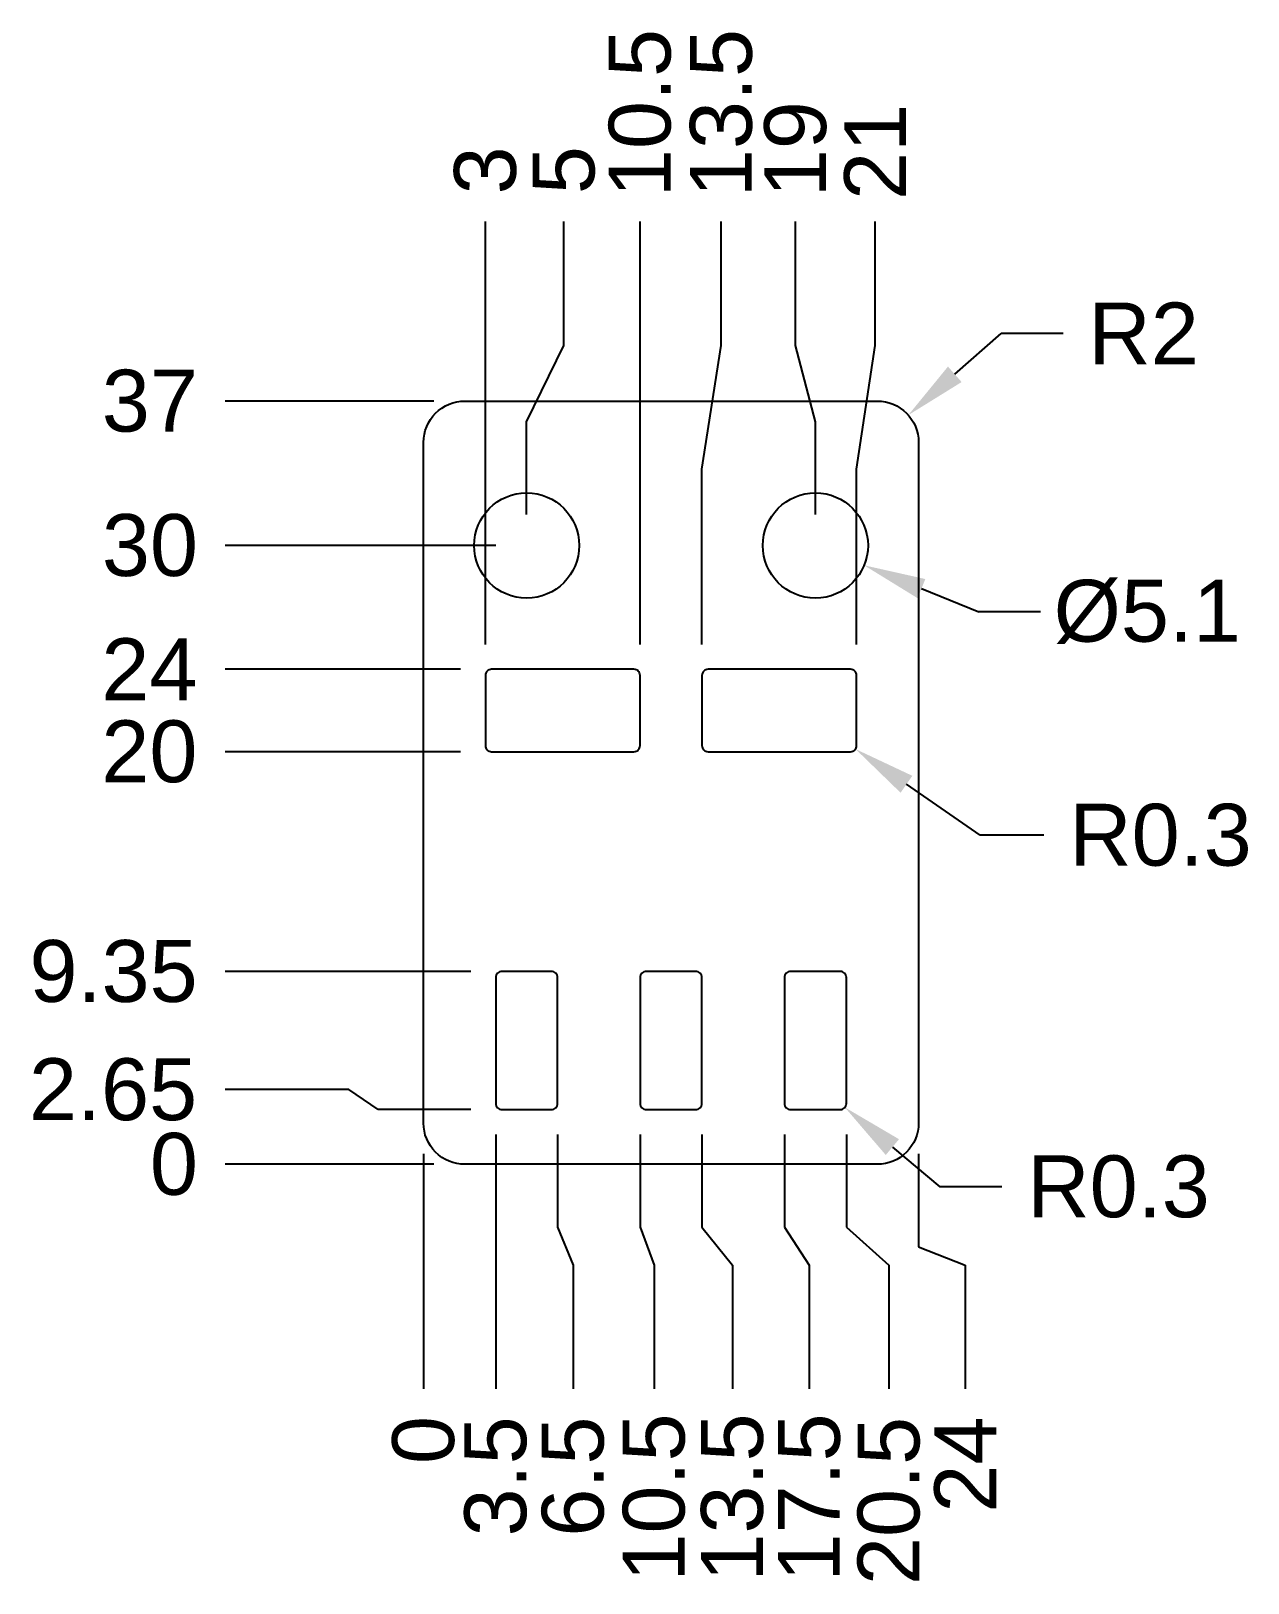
# Model space of a CAD drawing. Header units: millimetres. Extents: x -19 to 40, y -20.3 to 54.9.
import ezdxf

# ---------------------------------------------------------------- set-up
doc = ezdxf.new("R2010")
doc.units = ezdxf.units.MM
doc.layers.add('Dimensions', color=7, linetype='Continuous')
doc.layers.add('Parts', color=7, linetype='Continuous')
doc.styles.get("Standard").update_dxf_attribs({"font": 'arial.ttf'})
doc.dimstyles.new('Copy of Standard', dxfattribs={"dimtxt": 3, "dimasz": 3, "dimexe": 3, "dimexo": 1.5, "dimgap": 1.5, "dimtad": 0, "dimtoh": 1, "dimdsep": 46, "dimtxsty": 'Standard', "dimcen": 0, "dimadec": 0, "dimazin": 2, "dimtfac": 1, "dimtofl": 0, "dimtmove": 0, "dimatfit": 3, "dimfxl": 1, "dimtolj": 1, "dimtzin": 0, "dimarcsym": 0})

# ---------------------------------------------------------------- blocks, each defined once
blk = doc.blocks.new('*D1')
at = {"layer": 'Defpoints', "color": 0}
for p in [(0, 2), (0, 0), (0, -10.892)]:
    blk.add_point(p, dxfattribs=at)
at = {"layer": 'Dimensions', "color": 0, "lineweight": -2}
blk.add_line((0, 0.5), (0, -10.892), dxfattribs=at)
at = {"layer": 'Dimensions', "color": 0, "insert": (0, -13.369), "char_height": 3, "attachment_point": 5, "rotation": 90}
blk.add_mtext('\\A1;0', dxfattribs=at)
blk = doc.blocks.new('*D2')
at = {"layer": 'Defpoints', "color": 0}
for p in [(3.5, 2.95), (0, 0), (3.5, -10.892)]:
    blk.add_point(p, dxfattribs=at)
at = {"layer": 'Dimensions', "color": 0, "lineweight": -2}
blk.add_line((3.5, 1.45), (3.5, -10.892), dxfattribs=at)
at = {"layer": 'Dimensions', "color": 0, "insert": (3.5, -15.13), "char_height": 3, "attachment_point": 5, "rotation": 90}
blk.add_mtext('\\A1;3.5', dxfattribs=at)
blk = doc.blocks.new('*D3')
at = {"layer": 'Defpoints', "color": 0}
for p in [(6.5, 2.95), (0, 0), (7.252, -10.892)]:
    blk.add_point(p, dxfattribs=at)
at = {"layer": 'Dimensions', "color": 0, "lineweight": -2}
for p, q in [((6.5, 1.45), (6.5, -3.05)), ((6.5, -3.05), (7.252, -4.892)), ((7.252, -4.892), (7.252, -10.892))]:
    blk.add_line(p, q, dxfattribs=at)
at = {"layer": 'Dimensions', "color": 0, "insert": (7.252, -15.14), "char_height": 3, "attachment_point": 5, "rotation": 90}
blk.add_mtext('\\A1;6.5', dxfattribs=at)
blk = doc.blocks.new('*D4')
at = {"layer": 'Defpoints', "color": 0}
for p in [(10.5, 2.95), (0, 0), (11.18, -10.892)]:
    blk.add_point(p, dxfattribs=at)
at = {"layer": 'Dimensions', "color": 0, "lineweight": -2}
for p, q in [((10.5, 1.45), (10.5, -3.05)), ((10.5, -3.05), (11.18, -4.892)), ((11.18, -4.892), (11.18, -10.892))]:
    blk.add_line(p, q, dxfattribs=at)
at = {"layer": 'Dimensions', "color": 0, "insert": (11.18, -16.154), "char_height": 3, "attachment_point": 5, "rotation": 90}
blk.add_mtext('\\A1;10.5', dxfattribs=at)
blk = doc.blocks.new('*D5')
at = {"layer": 'Defpoints', "color": 0}
for p in [(13.5, 2.95), (0, 0), (14.975, -10.892)]:
    blk.add_point(p, dxfattribs=at)
at = {"layer": 'Dimensions', "color": 0, "lineweight": -2}
for p, q in [((13.5, 1.45), (13.5, -3.05)), ((13.5, -3.05), (14.975, -4.892)), ((14.975, -4.892), (14.975, -10.892))]:
    blk.add_line(p, q, dxfattribs=at)
at = {"layer": 'Dimensions', "color": 0, "insert": (14.975, -16.154), "char_height": 3, "attachment_point": 5, "rotation": 90}
blk.add_mtext('\\A1;13.5', dxfattribs=at)
blk = doc.blocks.new('*D6')
at = {"layer": 'Defpoints', "color": 0}
for p in [(17.5, 2.95), (0, 0), (18.703, -10.892)]:
    blk.add_point(p, dxfattribs=at)
at = {"layer": 'Dimensions', "color": 0, "lineweight": -2}
for p, q in [((17.5, 1.45), (17.5, -3.05)), ((17.5, -3.05), (18.703, -4.892)), ((18.703, -4.892), (18.703, -10.892))]:
    blk.add_line(p, q, dxfattribs=at)
at = {"layer": 'Dimensions', "color": 0, "insert": (18.703, -16.154), "char_height": 3, "attachment_point": 5, "rotation": 90}
blk.add_mtext('\\A1;17.5', dxfattribs=at)
blk = doc.blocks.new('*D7')
at = {"layer": 'Defpoints', "color": 0}
for p in [(20.5, 2.95), (0, 0), (22.564, -10.892)]:
    blk.add_point(p, dxfattribs=at)
at = {"layer": 'Dimensions', "color": 0, "lineweight": -2}
for p, q in [((20.5, 1.45), (20.5, -3.05)), ((20.5, -3.05), (22.564, -4.892)), ((22.564, -4.892), (22.564, -10.892))]:
    blk.add_line(p, q, dxfattribs=at)
at = {"layer": 'Dimensions', "color": 0, "insert": (22.564, -16.321), "char_height": 3, "attachment_point": 5, "rotation": 90}
blk.add_mtext('\\A1;20.5', dxfattribs=at)
blk = doc.blocks.new('*D8')
at = {"layer": 'Defpoints', "color": 0}
for p in [(-9.626, 0), (0, 0), (2, 0)]:
    blk.add_point(p, dxfattribs=at)
at = {"layer": 'Dimensions', "color": 0, "lineweight": -2}
blk.add_line((0.5, 0), (-9.626, 0), dxfattribs=at)
at = {"layer": 'Dimensions', "color": 0, "insert": (-12.102, 0), "char_height": 3, "attachment_point": 5}
blk.add_mtext('\\A1;0', dxfattribs=at)
blk = doc.blocks.new('*D9')
at = {"layer": 'Defpoints', "color": 0}
for p in [(-9.626, 3.618), (3.8, 2.65), (0, 0)]:
    blk.add_point(p, dxfattribs=at)
at = {"layer": 'Dimensions', "color": 0, "lineweight": -2}
for p, q in [((-3.626, 3.618), (-9.626, 3.618)), ((-2.2, 2.65), (-3.626, 3.618)), ((2.3, 2.65), (-2.2, 2.65))]:
    blk.add_line(p, q, dxfattribs=at)
at = {"layer": 'Dimensions', "color": 0, "insert": (-15.054, 3.618), "char_height": 3, "attachment_point": 5}
blk.add_mtext('\\A1;2.65', dxfattribs=at)
blk = doc.blocks.new('*D10')
at = {"layer": 'Defpoints', "color": 0}
for p in [(-9.626, 9.35), (3.8, 9.35), (0, 0)]:
    blk.add_point(p, dxfattribs=at)
at = {"layer": 'Dimensions', "color": 0, "lineweight": -2}
blk.add_line((2.3, 9.35), (-9.626, 9.35), dxfattribs=at)
at = {"layer": 'Dimensions', "color": 0, "insert": (-15.029, 9.35), "char_height": 3, "attachment_point": 5}
blk.add_mtext('\\A1;9.35', dxfattribs=at)
blk = doc.blocks.new('*D11')
at = {"layer": 'Defpoints', "color": 0}
for p in [(20.2, 2.95), (20.43, 2.758)]:
    blk.add_point(p, dxfattribs=at)
at = {"layer": 'Dimensions', "color": 0, "lineweight": -2}
for p in [(22.732, 0.834), (28.034, -1.09)]:
    blk.add_line(p, (25.034, -1.09), dxfattribs=at)
at = {"layer": 'Dimensions', "color": 0}
blk.add_solid([(23.053, 1.217), (22.411, 0.45), (20.43, 2.758)], dxfattribs=at)
at = {"layer": 'Dimensions', "color": 0, "insert": (33.696, -1.09), "char_height": 3, "attachment_point": 5}
blk.add_mtext('\\A1;R0.3', dxfattribs=at)
blk = doc.blocks.new('*D12')
at = {"layer": 'Defpoints', "color": 0}
for p in [(-9.626, 24), (3.3, 24), (0, 0)]:
    blk.add_point(p, dxfattribs=at)
at = {"layer": 'Dimensions', "color": 0, "lineweight": -2}
blk.add_line((1.8, 24), (-9.626, 24), dxfattribs=at)
at = {"layer": 'Dimensions', "color": 0, "insert": (-13.292, 24), "char_height": 3, "attachment_point": 5}
blk.add_mtext('\\A1;24', dxfattribs=at)
blk = doc.blocks.new('*D13')
at = {"layer": 'Defpoints', "color": 0}
for p in [(-9.626, 20), (3.3, 20), (0, 0)]:
    blk.add_point(p, dxfattribs=at)
at = {"layer": 'Dimensions', "color": 0, "lineweight": -2}
blk.add_line((1.8, 20), (-9.626, 20), dxfattribs=at)
at = {"layer": 'Dimensions', "color": 0, "insert": (-13.292, 20), "char_height": 3, "attachment_point": 5}
blk.add_mtext('\\A1;20', dxfattribs=at)
blk = doc.blocks.new('*D14')
at = {"layer": 'Defpoints', "color": 0}
for p in [(-9.626, 30), (5, 30), (0, 0)]:
    blk.add_point(p, dxfattribs=at)
at = {"layer": 'Dimensions', "color": 0, "lineweight": -2}
blk.add_line((3.5, 30), (-9.626, 30), dxfattribs=at)
at = {"layer": 'Dimensions', "color": 0, "insert": (-13.265, 30), "char_height": 3, "attachment_point": 5}
blk.add_mtext('\\A1;30', dxfattribs=at)
blk = doc.blocks.new('*D15')
at = {"layer": 'Defpoints', "color": 0}
for p in [(-9.626, 37), (2, 37), (0, 0)]:
    blk.add_point(p, dxfattribs=at)
at = {"layer": 'Dimensions', "color": 0, "lineweight": -2}
blk.add_line((0.5, 37), (-9.626, 37), dxfattribs=at)
at = {"layer": 'Dimensions', "color": 0, "insert": (-13.269, 37), "char_height": 3, "attachment_point": 5}
blk.add_mtext('\\A1;37', dxfattribs=at)
blk = doc.blocks.new('*D16')
at = {"layer": 'Defpoints', "color": 0}
for p in [(3, 45.702), (3, 23.7), (0, 0)]:
    blk.add_point(p, dxfattribs=at)
at = {"layer": 'Dimensions', "color": 0, "lineweight": -2}
blk.add_line((3, 25.2), (3, 45.702), dxfattribs=at)
at = {"layer": 'Dimensions', "color": 0, "insert": (3, 48.183), "char_height": 3, "attachment_point": 5, "rotation": 90}
blk.add_mtext('\\A1;3', dxfattribs=at)
blk = doc.blocks.new('*D17')
at = {"layer": 'Defpoints', "color": 0}
for p in [(10.5, 45.702), (10.5, 23.7), (0, 0)]:
    blk.add_point(p, dxfattribs=at)
at = {"layer": 'Dimensions', "color": 0, "lineweight": -2}
blk.add_line((10.5, 25.2), (10.5, 45.702), dxfattribs=at)
at = {"layer": 'Dimensions', "color": 0, "insert": (10.5, 50.964), "char_height": 3, "attachment_point": 5, "rotation": 90}
blk.add_mtext('\\A1;10.5', dxfattribs=at)
blk = doc.blocks.new('*D18')
at = {"layer": 'Defpoints', "color": 0}
for p in [(14.438, 45.702), (13.5, 23.7), (0, 0)]:
    blk.add_point(p, dxfattribs=at)
at = {"layer": 'Dimensions', "color": 0, "lineweight": -2}
for p, q in [((14.438, 39.702), (14.438, 45.702)), ((13.5, 33.702), (14.438, 39.702)), ((13.5, 25.2), (13.5, 33.702))]:
    blk.add_line(p, q, dxfattribs=at)
at = {"layer": 'Dimensions', "color": 0, "insert": (14.438, 50.964), "char_height": 3, "attachment_point": 5, "rotation": 90}
blk.add_mtext('\\A1;13.5', dxfattribs=at)
blk = doc.blocks.new('*D19')
at = {"layer": 'Defpoints', "color": 0}
for p in [(18.038, 45.702), (19, 30), (0, 0)]:
    blk.add_point(p, dxfattribs=at)
at = {"layer": 'Dimensions', "color": 0, "lineweight": -2}
for p, q in [((18.038, 39.702), (18.038, 45.702)), ((19, 36), (18.038, 39.702)), ((19, 31.5), (19, 36))]:
    blk.add_line(p, q, dxfattribs=at)
at = {"layer": 'Dimensions', "color": 0, "insert": (18.038, 49.21), "char_height": 3, "attachment_point": 5, "rotation": 90}
blk.add_mtext('\\A1;19', dxfattribs=at)
blk = doc.blocks.new('*D20')
at = {"layer": 'Defpoints', "color": 0}
for p in [(21.895, 45.702), (21, 23.7), (0, 0)]:
    blk.add_point(p, dxfattribs=at)
at = {"layer": 'Dimensions', "color": 0, "lineweight": -2}
for p, q in [((21.895, 39.702), (21.895, 45.702)), ((21, 33.702), (21.895, 39.702)), ((21, 25.2), (21, 33.702))]:
    blk.add_line(p, q, dxfattribs=at)
at = {"layer": 'Dimensions', "color": 0, "insert": (21.895, 49.084), "char_height": 3, "attachment_point": 5, "rotation": 90}
blk.add_mtext('\\A1;21', dxfattribs=at)
blk = doc.blocks.new('*D21')
at = {"layer": 'Defpoints', "color": 0}
for p in [(6.81, 45.702), (5, 30), (0, 0)]:
    blk.add_point(p, dxfattribs=at)
at = {"layer": 'Dimensions', "color": 0, "lineweight": -2}
for p, q in [((6.81, 39.702), (6.81, 45.702)), ((5, 36), (6.81, 39.702)), ((5, 31.5), (5, 36))]:
    blk.add_line(p, q, dxfattribs=at)
at = {"layer": 'Dimensions', "color": 0, "insert": (6.81, 48.195), "char_height": 3, "attachment_point": 5, "rotation": 90}
blk.add_mtext('\\A1;5', dxfattribs=at)
blk = doc.blocks.new('*D22')
at = {"layer": 'Defpoints', "color": 0}
for p in [(24, 2), (0, 0), (26.266, -10.892)]:
    blk.add_point(p, dxfattribs=at)
at = {"layer": 'Dimensions', "color": 0, "lineweight": -2}
for p, q in [((24, 0.5), (24, -4)), ((24, -4), (26.266, -4.892)), ((26.266, -4.892), (26.266, -10.892))]:
    blk.add_line(p, q, dxfattribs=at)
at = {"layer": 'Dimensions', "color": 0, "insert": (26.266, -14.558), "char_height": 3, "attachment_point": 5, "rotation": 90}
blk.add_mtext('\\A1;24', dxfattribs=at)
blk = doc.blocks.new('*D23')
at = {"layer": 'Defpoints', "color": 0}
for p in [(20.7, 20.3), (20.947, 20.129)]:
    blk.add_point(p, dxfattribs=at)
at = {"layer": 'Dimensions', "color": 0, "lineweight": -2}
for p, q in [((26.981, 15.956), (23.414, 18.423)), ((30.068, 15.956), (26.981, 15.956))]:
    blk.add_line(p, q, dxfattribs=at)
at = {"layer": 'Dimensions', "color": 0}
blk.add_solid([(23.699, 18.834), (23.13, 18.012), (20.947, 20.129)], dxfattribs=at)
at = {"layer": 'Dimensions', "color": 0, "insert": (35.731, 15.956), "char_height": 3, "attachment_point": 5}
blk.add_mtext('\\A1;R0.3', dxfattribs=at)
blk = doc.blocks.new('*D24')
at = {"layer": 'Defpoints', "color": 0}
for p in [(16.638, 30.961), (21.362, 29.039)]:
    blk.add_point(p, dxfattribs=at)
at = {"layer": 'Dimensions', "color": 0, "lineweight": -2}
for p in [(24.141, 27.909), (29.92, 26.779)]:
    blk.add_line(p, (26.92, 26.779), dxfattribs=at)
at = {"layer": 'Dimensions', "color": 0}
blk.add_solid([(24.33, 28.373), (23.953, 27.446), (21.362, 29.039)], dxfattribs=at)
at = {"layer": 'Dimensions', "color": 0, "insert": (35.094, 26.779), "char_height": 3, "attachment_point": 5}
blk.add_mtext('\\A1;%%c5.1', dxfattribs=at)
blk = doc.blocks.new('*D25')
at = {"layer": 'Defpoints', "color": 0}
for p in [(23.503, 36.319), (22, 35)]:
    blk.add_point(p, dxfattribs=at)
at = {"layer": 'Dimensions', "color": 0, "lineweight": -2}
for p in [(25.758, 38.298), (31.013, 40.277)]:
    blk.add_line(p, (28.013, 40.277), dxfattribs=at)
at = {"layer": 'Dimensions', "color": 0}
blk.add_solid([(25.428, 38.674), (26.088, 37.922), (23.503, 36.319)], dxfattribs=at)
at = {"layer": 'Dimensions', "color": 0, "insert": (34.913, 40.277), "char_height": 3, "attachment_point": 5}
blk.add_mtext('\\A1;R2', dxfattribs=at)

msp = doc.modelspace()

# ---------------------------------------------------------------- linework, layer by layer
at = {"layer": 'Parts'}
for points in [[(22, 0), (2, 0, -0.414214), (0, 2), (0, 35, -0.414214), (2, 37), (22, 37, -0.414214), (24, 35), (24, 2, -0.414214)], [(10.5, 23.7, 0.414214), (10.2, 24), (3.3, 24, 0.414214), (3, 23.7), (3, 20.3, 0.414214), (3.3, 20), (10.2, 20, 0.414214), (10.5, 20.3)], [(21, 20.3), (21, 23.7, 0.414214), (20.7, 24), (13.8, 24, 0.414214), (13.5, 23.7), (13.5, 20.3, 0.414214), (13.8, 20), (20.7, 20, 0.414214)], [(3.8, 2.65), (6.2, 2.65, 0.414214), (6.5, 2.95), (6.5, 9.05, 0.414214), (6.2, 9.35), (3.8, 9.35, 0.414214), (3.5, 9.05), (3.5, 2.95, 0.414214)], [(10.8, 2.65), (13.2, 2.65, 0.414214), (13.5, 2.95), (13.5, 9.05, 0.414214), (13.2, 9.35), (10.8, 9.35, 0.414214), (10.5, 9.05), (10.5, 2.95, 0.414214)], [(17.8, 2.65), (20.2, 2.65, 0.414214), (20.5, 2.95), (20.5, 9.05, 0.414214), (20.2, 9.35), (17.8, 9.35, 0.414214), (17.5, 9.05), (17.5, 2.95, 0.414214)]]:
    msp.add_lwpolyline(points, format="xyb", close=True, dxfattribs=at)
for centre in [(5, 30), (19, 30)]:
    msp.add_circle(centre, 2.55, dxfattribs=at)

# ---------------------------------------------------------------- dimensions: what is measured, and where the dimension line sits
at = {"layer": 'Dimensions'}
for feature_location, offset, dtype, picture, middle in [((10.5, 23.7), (0, 22.002), 1, '*D17', (10.5, 50.964)), ((13.5, 23.7), (0.938, 22.002), 1, '*D18', (14.438, 50.964)), ((19, 30), (-0.962, 15.702), 1, '*D19', (18.038, 49.21)), ((21, 23.7), (0.895, 22.002), 1, '*D20', (21.895, 49.084)), ((5, 30), (1.81, 15.702), 1, '*D21', (6.81, 48.195)), ((3, 23.7), (0, 22.002), 1, '*D16', (3, 48.183)), ((2, 37), (-11.626, 0), 0, '*D15', (-13.269, 37)), ((5, 30), (-14.626, 0), 0, '*D14', (-13.265, 30)), ((3.3, 24), (-12.926, 0), 0, '*D12', (-13.292, 24)), ((3.3, 20), (-12.926, 0), 0, '*D13', (-13.292, 20)), ((3.8, 9.35), (-13.426, 0), 0, '*D10', (-15.029, 9.35)), ((3.8, 2.65), (-13.426, 0.968), 0, '*D9', (-15.054, 3.618)), ((3.5, 2.95), (0, -13.842), 1, '*D2', (3.5, -15.13)), ((6.5, 2.95), (0.752, -13.842), 1, '*D3', (7.252, -15.14)), ((10.5, 2.95), (0.68, -13.842), 1, '*D4', (11.18, -16.154)), ((13.5, 2.95), (1.475, -13.842), 1, '*D5', (14.975, -16.154)), ((17.5, 2.95), (1.203, -13.842), 1, '*D6', (18.703, -16.154)), ((20.5, 2.95), (2.064, -13.842), 1, '*D7', (22.564, -16.321)), ((2, 0), (-11.625774443, 0), 0, '*D8', (-12.102274443, 0)), ((0, 2), (0, -12.892346509), 1, '*D1', (0, -13.368846509)), ((24, 2), (2.266, -12.892), 1, '*D22', (26.266, -14.558))]:
    dim = msp.add_ordinate_dim(feature_location=feature_location, offset=offset, dtype=dtype, origin=(0, 0), dimstyle='Copy of Standard', dxfattribs=at)
    dim.commit()
    dim.dimension.update_dxf_attribs({"geometry": picture, "text_midpoint": middle})
for center, mpoint, picture, middle in [((22, 35), (23.503, 36.319), '*D25', (34.913, 40.277)), ((20.2, 2.95), (20.43, 2.758), '*D11', (33.696, -1.09))]:
    dim = msp.add_radius_dim(center=center, mpoint=mpoint, dimstyle='Copy of Standard', dxfattribs=at)
    dim.commit()
    dim.dimension.update_dxf_attribs({"geometry": picture, "text_midpoint": middle})
dim = msp.add_diameter_dim_2p(p1=(16.638, 30.961), p2=(21.362, 29.039), dimstyle='Copy of Standard', dxfattribs=at)
dim.commit()
dim.dimension.update_dxf_attribs({"geometry": '*D24', "text_midpoint": (35.094, 26.779)})
dim = msp.add_radius_dim(center=(20.7, 20.3), mpoint=(20.947, 20.129), dimstyle='Copy of Standard', dxfattribs=at)
dim.commit()
dim.dimension.update_dxf_attribs({"geometry": '*D23', "text_midpoint": (35.731, 15.956), "dimtype": 132})

doc.saveas('drawing.dxf')
